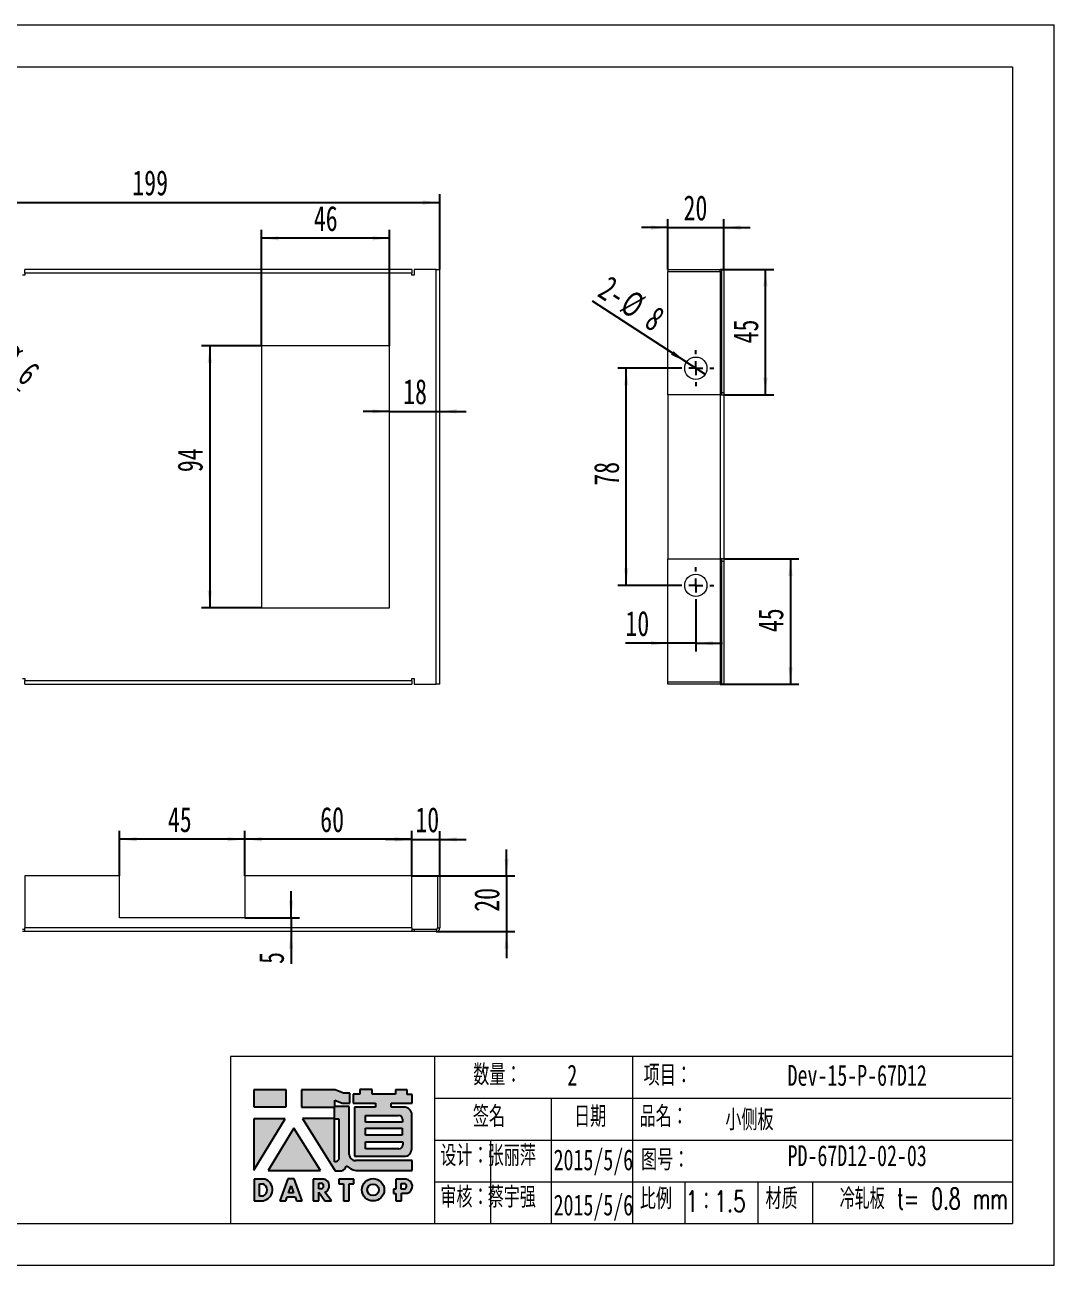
# Model space of a CAD drawing. Header units: millimetres. Extents: x 0 to 420, y 0 to 297.
# Drawn here: x 173.6 to 420.1, y 0.2 to 297.2 of the extents above; entities that cross this region are included whole.
import ezdxf

# ---------------------------------------------------------------- set-up
doc = ezdxf.new("R2010")
doc.units = ezdxf.units.MM
for name, color, linetype in [('10', 7, 'Continuous'), ('5', 7, 'Continuous'), ('9', 7, 'Continuous')]:
    doc.layers.add(name, color=color, linetype=linetype)
doc.layers.add('A-TITLEBLOCK', color=7, linetype='Continuous', lineweight=15)
doc.styles.add('SLDTEXTSTYLE0', font='TXT', dxfattribs={"width": 0.7, "bigfont": 'bigfont'})
doc.styles.add('SLDTEXTSTYLE1', font='TXT', dxfattribs={"width": 0.7})
doc.styles.add('SLDTEXTSTYLE2', font='TXT', dxfattribs={"width": 0.6538461538461539, "bigfont": 'bigfont'})
doc.dimstyles.new('SLDDIMSTYLE0', dxfattribs={"dimtxt": 6, "dimasz": 4.08, "dimexe": 0, "dimexo": 0.0625, "dimgap": 1.5, "dimtad": 2, "dimlfac": 1.5, "dimrnd": 1e-09, "dimzin": 12, "dimdsep": 46, "dimtxsty": 'SLDTEXTSTYLE1', "dimsah": 1, "dimcen": 0.09, "dimadec": 0, "dimazin": 3, "dimtfac": 1, "dimtmove": 0, "dimatfit": 0, "dimfxl": 0, "dimfrac": 2, "dimtolj": 1, "dimtzin": 12, "dimarcsym": 0})
doc.dimstyles.new('SLDDIMSTYLE1', dxfattribs={"dimtxt": 6, "dimasz": 4.08, "dimexe": 0, "dimexo": 0.0625, "dimgap": 1.5, "dimtad": 2, "dimlfac": 1.5, "dimrnd": 1e-09, "dimzin": 12, "dimdsep": 46, "dimtxsty": 'SLDTEXTSTYLE1', "dimsah": 1, "dimcen": 0.09, "dimadec": 0, "dimazin": 3, "dimtfac": 1, "dimtofl": 0, "dimtmove": 0, "dimatfit": 3, "dimfxl": 0, "dimfrac": 2, "dimtolj": 1, "dimtzin": 12, "dimarcsym": 0})
doc.dimstyles.new('SLDDIMSTYLE2', dxfattribs={"dimtxt": 6, "dimasz": 4.08, "dimexe": 0, "dimexo": 0.0625, "dimgap": 1.5, "dimtad": 2, "dimlfac": 1.5, "dimrnd": 1e-09, "dimzin": 12, "dimdsep": 46, "dimtxsty": 'SLDTEXTSTYLE1', "dimblk1": 'NONE', "dimsah": 1, "dimcen": 0, "dimadec": 0, "dimazin": 3, "dimtfac": 1, "dimtmove": 0, "dimatfit": 3, "dimldrblk": 'NONE', "dimfxl": 0, "dimfrac": 2, "dimtolj": 1, "dimtzin": 12, "dimarcsym": 0})

# ---------------------------------------------------------------- blocks, each defined once
blk = doc.blocks.new('块1')
at = {"layer": '5'}
for color, points in [(12, [(7.729822768506202, 22.48677738498255), (7.729822768506202, 26.56118224098179), (-0.0686108220727677, 26.56118224098179), (-0.0686108220727677, 22.48677738498255)]), (12, [(-0.04771970653583146, 7.347302008803423), (7.478762869193744, 19.63603448538186), (-0.04771970653583146, 19.63603448538186)]), (12, [(15.94076426689367, 7.265444282803157), (9.565125609747485, 17.40596668841406), (3.412508775829825, 7.265444282803157)]), (8, [(23.89569797004904, 4.063712587108565), (23.89569797004904, 5.190604751141469), (20.33522878362937, 5.190604751141469), (20.33522878362937, 4.061015724040494), (21.44612302452459, 4.061015724040494), (21.44612302452459, -0.00950247634592081), (22.77619072523319, -0.00950247634592081), (22.77619072523319, 4.063712587108565)])]:
    blk.add_hatch(color=color, dxfattribs=at).paths.add_polyline_path(points, flags=0)
h = blk.add_hatch(color=12, dxfattribs=at)
edge = h.paths.add_edge_path(flags=0)
edge.add_line((19.38394999689552, 22.56062384129394), (19.38394999689552, 24.08498602951054))
edge.add_line((19.38394999689552, 24.08498602951054), (21.10508472331591, 23.34144501836078))
edge.add_line((21.10508472331591, 23.34144501836078), (22.96586006538915, 23.34144501836078))
edge.add_line((22.96586006538915, 23.34144501836078), (22.96586006538915, 25.80423623399326))
edge.add_line((22.96586006538915, 25.80423623399326), (21.4307295709883, 25.80423623399326))
edge.add_line((21.4307295709883, 25.80423623399326), (19.43049686857645, 26.59417915377503))
edge.add_line((19.43049686857645, 26.59417915377503), (11.41472237249602, 26.59417915377503))
edge.add_line((11.41472237249602, 26.59417915377503), (11.41472237249602, 22.42903278757316))
edge.add_line((11.41472237249602, 22.42903278757316), (19.2138889846426, 22.42903278757316))
edge.add_line((19.2138889846426, 22.42903278757316), (19.2138889846426, 22.34479547652957))
edge.add_line((19.2138889846426, 22.34479547652957), (19.2138889846426, 19.68267435251857))
edge.add_line((19.2138889846426, 19.68267435251857), (11.65093858437205, 19.68267435251857))
edge.add_line((11.65093858437205, 19.68267435251857), (19.42994710250157, 7.163677361805625))
edge.add_line((19.42994710250157, 7.163677361805624), (20.97034992517888, 7.163677361805624))
edge.add_arc((20.63045323465091, 8.63814758323432), 1.513139846184647, 282.9811251691751, 345.4172256101924)
edge.add_line((22.09484714418974, 8.257171636726847), (22.09484714418969, 8.314841293412767))
edge.add_line((22.09484714418969, 8.314841293412767), (22.23069755353374, 8.314841293412767))
edge.add_arc((25.13725331194361, 11.40306678213124), 4.240896490827906, 226.7357971412295, 259.3209385163939)
edge.add_line((24.35138333869703, 7.235620150071528), (37.86873904313498, 7.235620150071481))
edge.add_line((37.86873904313498, 7.235620150071481), (37.86873904313498, 9.609890801538295))
edge.add_line((37.86873904313498, 9.609890801538295), (24.29381412204463, 9.609890801538434))
edge.add_arc((24.29381412202575, 11.08848079781988), 1.47858999628138, 180.0000000007004, 270.0000000007314, ccw=False)
edge.add_line((22.81522412574437, 11.08848079780181), (22.81522412574444, 22.56062384129394))
edge.add_line((22.81522412574444, 22.56062384129394), (19.38394999689552, 22.56062384129394))
edge = h.paths.add_edge_path(flags=0)
edge.add_line((19.70922720214697, 9.322119648508084), (19.28902369907465, 9.322119648508084))
edge.add_line((19.28902369907465, 9.322119648508084), (19.29250555177082, 19.62945096670751))
edge.add_line((19.29250555177082, 19.62945096670751), (20.28355076055022, 19.62929232771332))
edge.add_line((20.28355076055022, 19.62929232771332), (20.28355076055022, 9.912800711723456))
edge.add_arc((18.34910674726315, 11.21912485719966), 2.334214303271304, 305.6398792732127, 325.968963113898, ccw=False)
h = blk.add_hatch(color=12, dxfattribs=at)
edge = h.paths.add_edge_path(flags=0)
edge.add_line((37.84546560721152, 23.34271413038237), (37.84546560721152, 25.45943435906698))
edge.add_line((37.84546560721152, 25.45943435906698), (36.64276041010927, 25.45943435906698))
edge.add_line((36.64276041010927, 25.45943435906698), (36.64276041010927, 26.60353885500371))
edge.add_line((36.64276041010927, 26.60353885500371), (33.8937461392912, 26.60353885500371))
edge.add_line((33.8937461392912, 26.60353885500371), (33.8937461392912, 25.51662371996509))
edge.add_line((33.8937461392912, 25.51662371996509), (28.28136622739996, 25.51662371996509))
edge.add_line((28.28136622739996, 25.51662371996509), (28.28136622739996, 26.66072821589707))
edge.add_line((28.28136622739996, 26.66072821589707), (25.34194959501901, 26.66072821589707))
edge.add_line((25.34194959501901, 26.66072821589707), (25.34194959501901, 25.49544541295903))
edge.add_line((25.34194959501901, 25.49544541295903), (23.71775697571455, 25.49544541295903))
edge.add_line((23.71775697571455, 25.49544541295903), (23.71775697571455, 23.38626053695338))
edge.add_line((23.71775697571455, 23.38626053695338), (29.07761094507538, 23.38626053695338))
edge.add_line((29.07761094507538, 23.38626053695338), (29.07761094507538, 22.45338387466311))
edge.add_line((29.07761094507538, 22.45338387466311), (24.08316824545665, 22.45338387466311))
edge.add_line((24.08316824545665, 22.45338387466311), (24.08316824545665, 10.64255139727371))
edge.add_line((24.08316824545665, 10.64255139727371), (35.93986917121389, 10.64255139727371))
edge.add_arc((35.9398691712322, 12.49078889258355), 1.848237495309883, 269.9999999994329, 359.9999999994308)
edge.add_line((37.78810666654208, 12.49078889256516), (37.78810666654213, 20.57912958272879))
edge.add_arc((35.93986917122304, 20.57912958271967), 1.848237495319111, 2.828264897405108e-10, 90.00000000028393)
edge.add_line((35.93986917121389, 22.42736707803878), (32.80557556806829, 22.4273670780388))
edge.add_line((32.80557556806829, 22.4273670780388), (32.80557556806829, 23.34271413038237))
edge.add_line((32.80557556806829, 23.34271413038237), (37.84546560721152, 23.34271413038237))
h.paths.add_polyline_path([(26.73505715369024, 15.67680154619349), (26.73505715369024, 17.39303760959296), (35.49723089837269, 17.39303760959296), (35.49723089837269, 15.67680154619349)], flags=0)
edge = h.paths.add_edge_path(flags=0)
edge.add_line((26.6776982131613, 20.42510489063192), (34.63047109115646, 20.42510489063192))
edge.add_arc((34.63047109112455, 19.50098614301564), 0.9241187476163281, -1.9737740331038367e-09, 89.99999999802071, ccw=False)
edge.add_line((35.55458983874093, 19.50098614298382), (35.55458983874093, 18.8232475490373))
edge.add_line((35.55458983874093, 18.8232475490373), (26.6776982131613, 18.8232475490373))
edge.add_line((26.6776982131613, 18.8232475490373), (26.6776982131613, 20.42510489063192))
edge = h.paths.add_edge_path(flags=0)
edge.add_line((26.73505715369024, 12.47316618245331), (26.73505715369024, 14.1322128849729))
edge.add_line((26.73505715369024, 14.1322128849729), (35.61176552395117, 14.1322128849729))
edge.add_line((35.61176552395117, 14.1322128849729), (35.61176552395117, 13.39728493009842))
edge.add_arc((34.68764677632923, 13.39728493007518), 0.9241187476219043, -89.99999999855493, 1.440412233932875e-09, ccw=False)
edge.add_line((34.68764677635255, 12.47316618245327), (26.73505715369024, 12.47316618245331))
h = blk.add_hatch(color=8, dxfattribs=at)
edge = h.paths.add_edge_path(flags=0)
edge.add_arc((1.781535706601056, 2.636675427794564), 2.661051678329958, 278.6604405932824, 432.3203452583787)
edge.add_line((2.589683156164924, 5.172043987689964), (0.007623424674751966, 5.172043987689964))
edge.add_line((0.007623424674751966, 5.172043987689964), (0.007623424674751966, 0.005964826539925916))
edge.add_line((0.007623424674751966, 0.005964826539925708), (2.182232309018872, 0.005964826539925708))
edge = h.paths.add_edge_path(flags=0)
edge.add_line((1.317716286528437, 4.040709931564966), (2.120864402698097, 4.040709931564966))
edge.add_arc((1.576839423670817, 2.56861929511785), 1.56939925440307, -65.78573481728489, 69.71773257233048, ccw=False)
edge.add_line((2.220528709441949, 1.137298882664941), (1.317716286528437, 1.137298882664941))
edge.add_line((1.317716286528437, 1.137298882664941), (1.317716286528437, 4.040709931564966))
h = blk.add_hatch(color=8, dxfattribs=at)
h.paths.add_polyline_path([(11.57378806062193, -0.01077158836922283), (9.584550682216365, 5.214559240722975), (8.110994002706763, 5.214559240722975), (6.215949900704898, 0.0004124614018299262), (7.611806290380329, 0.0004124614018299262), (7.940199968915097, 0.92448465897523), (9.83121245213925, 0.92448465897523), (10.1667530913423, -0.01077158836922283)], flags=0)
h.paths.add_polyline_path([(8.29828102265634, 1.920499644777673), (8.873336470949123, 3.558923276789683), (9.469832801328627, 1.920499644777673)], flags=0)
h = blk.add_hatch(color=8, dxfattribs=at)
edge = h.paths.add_edge_path(flags=0)
edge.add_arc((16.38131025106338, 3.598662347246316), 1.653253247824954, 290.6073250211866, 437.2124199352527)
edge.add_line((16.74723654785621, 5.210910543635211), (14.20771793933923, 5.210910543635211))
edge.add_line((14.20771793933923, 5.210910543635211), (14.20771793933923, -0.00244304066947798))
edge.add_line((14.20771793933923, -0.002443040669477738), (15.54969724115218, -0.002443040669477738))
edge.add_line((15.54969724115218, -0.002443040669477738), (15.54969724115218, 2.064305901793009))
edge.add_line((15.54969724115218, 2.064305901793009), (16.92906064484401, -0.0210831236344915))
edge.add_line((16.92906064484401, -0.0210831236344914), (18.55068768830365, -0.0210831236344914))
edge.add_line((18.55068768830365, -0.0210831236344914), (16.96319144109021, 2.051193258011665))
edge = h.paths.add_edge_path(flags=0)
edge.add_arc((15.97594930397256, 3.521484471871754), 0.7022768470381889, -77.47302943994771, 76.71957553051169, ccw=False)
edge.add_line((16.1282725600419, 2.835926016635198), (15.53741912940099, 2.835926016635194))
edge.add_line((15.53741912940099, 2.835926016635194), (15.53741912940099, 4.204980620062136))
edge.add_line((15.53741912940099, 4.204980620062136), (16.13727439592916, 4.204980620062136))
h = blk.add_hatch(color=8, dxfattribs=at)
edge = h.paths.add_edge_path(flags=0)
edge.add_arc((28.50786990324971, 2.622953153925888), 2.676636592785213, 0, 360)
edge = h.paths.add_edge_path(flags=0)
edge.add_arc((28.50786990324971, 2.622953153925888), 1.375082885538559, 0, 360)
h = blk.add_hatch(color=8, dxfattribs=at)
edge = h.paths.add_edge_path(flags=0)
edge.add_arc((36.1734741262733, 3.447335049427707), 1.757251622275269, 288.8958684179252, 445.2442177897109)
edge.add_line((36.31916571283577, 5.198536701321059), (36.24234735892284, 5.198536701321059))
edge.add_line((36.24234735892284, 5.198536701321059), (33.97841013464647, 5.198536701321059))
edge.add_line((33.97841013464647, 5.198536701321059), (33.97841013464647, 2.765490298920264))
edge.add_line((33.97841013464647, 2.765490298920264), (33.37769893006926, 2.765490298920264))
edge.add_line((33.37769893006926, 2.765490298920264), (33.37769893006926, 1.777883180287413))
edge.add_line((33.37769893006926, 1.777883180287413), (33.9686975984198, 1.777883180287413))
edge.add_line((33.9686975984198, 1.777883180287413), (33.9686975984198, 0.006678702039386142))
edge.add_line((33.9686975984198, 0.006678702039386244), (35.29033555050536, 0.006678702039386244))
edge.add_line((35.29033555050536, 0.006678702039386244), (35.29033555050536, 1.784783976974394))
edge.add_line((35.29033555050536, 1.784783976974394), (36.7425586502883, 1.784783976974394))
edge = h.paths.add_edge_path(flags=0)
edge.add_arc((35.81200594606526, 3.462404376208358), 0.7030637749232741, -79.01085638112971, 72.55127628001378, ccw=False)
edge.add_line((35.94602606755443, 2.772232456578624), (35.27072722273277, 2.772232456578613))
edge.add_line((35.27072722273277, 2.772232456578613), (35.27072722273277, 4.133117151306652))
edge.add_line((35.27072722273277, 4.133117151306652), (36.0228211374754, 4.133117151306652))
at = {"layer": '9'}
for p, q in [((7.729822768506202, 26.56118224098179), (-0.0686108220727677, 26.56118224098179)), ((-0.0686108220727677, 26.56118224098179), (-0.0686108220727677, 22.48677738498255)), ((7.729822768506202, 22.48677738498255), (7.729822768506202, 26.56118224098179)), ((19.43049686857645, 26.59417915377503), (11.41472237249602, 26.59417915377503)), ((11.41472237249602, 26.59417915377503), (11.41472237249602, 22.42903278757316)), ((19.38394999689552, 24.08498602951054), (21.10508472331591, 23.34144501836078)), ((19.38394999689552, 22.56062384129394), (19.38394999689552, 24.08498602951054)), ((21.4307295709883, 25.80423623399326), (19.43049686857645, 26.59417915377503)), ((22.96586006538915, 25.80423623399326), (21.4307295709883, 25.80423623399326)), ((22.96586006538915, 23.34144501836078), (22.96586006538915, 25.80423623399326)), ((25.34194959501901, 25.49544541295903), (23.71775697571455, 25.49544541295903)), ((23.71775697571455, 25.49544541295903), (23.71775697571455, 23.38626053695338)), ((28.28136622739996, 26.66072821589707), (25.34194959501901, 26.66072821589707)), ((25.34194959501901, 26.66072821589707), (25.34194959501901, 25.49544541295903)), ((28.28136622739996, 25.51662371996509), (28.28136622739996, 26.66072821589707)), ((33.8937461392912, 25.51662371996509), (28.28136622739996, 25.51662371996509)), ((36.64276041010927, 26.60353885500371), (33.8937461392912, 26.60353885500371)), ((33.8937461392912, 26.60353885500371), (33.8937461392912, 25.51662371996509)), ((36.64276041010927, 25.45943435906698), (36.64276041010927, 26.60353885500371)), ((37.84546560721152, 25.45943435906698), (36.64276041010927, 25.45943435906698)), ((37.84546560721152, 23.34271413038237), (37.84546560721152, 25.45943435906698)), ((-0.0686108220727677, 22.48677738498255), (7.729822768506202, 22.48677738498255)), ((11.41472237249602, 22.42903278757316), (19.2138889846426, 22.42903278757316)), ((19.2138889846426, 22.42903278757316), (19.2138889846426, 22.34479547652957)), ((19.2138889846426, 22.34479547652957), (19.2138889846426, 19.68267435251857)), ((22.81522412574444, 22.56062384129394), (19.38394999689552, 22.56062384129394)), ((21.10508472331591, 23.34144501836078), (22.96586006538915, 23.34144501836078)), ((22.81522412574444, 11.08848079780181), (22.81522412574444, 22.56062384129394)), ((23.71775697571455, 23.38626053695338), (29.07761094507538, 23.38626053695338)), ((29.07761094507538, 22.45338387466311), (24.08316824545665, 22.45338387466311)), ((24.08316824545665, 22.45338387466311), (24.08316824545665, 10.64255139727371)), ((29.07761094507538, 23.38626053695338), (29.07761094507538, 22.45338387466311)), ((32.80557556806829, 22.4273670780388), (32.80557556806829, 23.34271413038237)), ((32.80557556806829, 23.34271413038237), (37.84546560721152, 23.34271413038237)), ((35.93986917121389, 22.4273670780388), (32.80557556806829, 22.4273670780388)), ((7.478762869193744, 19.63603448538186), (-0.04771970653583146, 19.63603448538186)), ((-0.04771970653583146, 19.63603448538186), (-0.04771970653583146, 7.347302008803423)), ((-0.04771970653583146, 7.347302008803423), (7.478762869193744, 19.63603448538186)), ((19.2138889846426, 19.68267435251857), (11.65093858437205, 19.68267435251857)), ((11.65093858437205, 19.68267435251857), (19.42994710250157, 7.163677361805624)), ((19.28902369907465, 9.322119648508084), (19.29250555177082, 19.62945096670751)), ((19.29250555177082, 19.62945096670751), (20.28355076055022, 19.62929232771332)), ((20.28355076055022, 19.62929232771332), (20.28355076055022, 9.912800711723456)), ((26.6776982131613, 18.8232475490373), (26.6776982131613, 20.42510489063192)), ((26.6776982131613, 20.42510489063192), (34.63047109115646, 20.42510489063192)), ((35.55458983874093, 18.8232475490373), (26.6776982131613, 18.8232475490373)), ((35.55458983874093, 19.50098614298382), (35.55458983874093, 18.8232475490373)), ((37.78810666654213, 12.49078889256516), (37.78810666654213, 20.57912958272879)), ((9.565125609747485, 17.40596668841406), (3.412508775829825, 7.265444282803157)), ((15.94076426689367, 7.265444282803157), (9.565125609747485, 17.40596668841406)), ((26.73505715369024, 15.67680154619349), (26.73505715369024, 17.39303760959296)), ((26.73505715369024, 17.39303760959296), (35.49723089837269, 17.39303760959296)), ((35.49723089837269, 15.67680154619349), (26.73505715369024, 15.67680154619349)), ((35.49723089837269, 17.39303760959296), (35.49723089837269, 15.67680154619349)), ((26.73505715369024, 12.47316618245331), (26.73505715369024, 14.1322128849729)), ((26.73505715369024, 14.1322128849729), (35.61176552395117, 14.1322128849729)), ((34.68764677635255, 12.47316618245331), (26.73505715369024, 12.47316618245331)), ((35.61176552395117, 14.1322128849729), (35.61176552395117, 13.39728493009842)), ((19.70922720214697, 9.322119648508084), (19.28902369907465, 9.322119648508084)), ((24.08316824545665, 10.64255139727371), (35.93986917121389, 10.64255139727371)), ((37.86873904313498, 9.609890801538295), (24.29381412204463, 9.609890801538434)), ((37.86873904313498, 7.235620150071481), (37.86873904313498, 9.609890801538295)), ((3.412508775829825, 7.265444282803157), (15.94076426689367, 7.265444282803157)), ((19.42994710250157, 7.163677361805624), (20.97034992517888, 7.163677361805624)), ((22.09484714418969, 8.25717163672686), (22.09484714418969, 8.314841293412767)), ((22.09484714418969, 8.314841293412767), (22.23069755353374, 8.314841293412767)), ((24.35138333869702, 7.235620150071481), (37.86873904313498, 7.235620150071481)), ((2.589683156164924, 5.172043987689964), (0.007623424674751966, 5.172043987689964)), ((0.007623424674751966, 5.172043987689964), (0.007623424674751966, 0.005964826539925708)), ((1.317716286528437, 1.137298882664941), (1.317716286528437, 4.040709931564966)), ((1.317716286528437, 4.040709931564966), (2.120864402698097, 4.040709931564966)), ((8.110994002706763, 5.214559240722975), (6.215949900704898, 0.0004124614018299262)), ((9.584550682216365, 5.214559240722975), (8.110994002706763, 5.214559240722975)), ((8.29828102265634, 1.920499644777673), (8.873336470949123, 3.558923276789683)), ((8.873336470949123, 3.558923276789683), (9.469832801328627, 1.920499644777673)), ((11.57378806062193, -0.01077158836922283), (9.584550682216365, 5.214559240722975)), ((16.74723654785621, 5.210910543635211), (14.20771793933923, 5.210910543635211)), ((14.20771793933923, 5.210910543635211), (14.20771793933923, -0.002443040669477738)), ((15.53741912940099, 2.835926016635194), (15.53741912940099, 4.204980620062136)), ((15.53741912940099, 4.204980620062136), (16.13727439592916, 4.204980620062136)), ((23.89569797004904, 5.190604751141469), (20.33522878362937, 5.190604751141469)), ((20.33522878362937, 5.190604751141469), (20.33522878362937, 4.061015724040494)), ((20.33522878362937, 4.061015724040494), (21.44612302452459, 4.061015724040494)), ((21.44612302452459, 4.061015724040494), (21.44612302452459, -0.00950247634592081)), ((22.77619072523319, -0.00950247634592081), (22.77619072523319, 4.063712587108565)), ((22.77619072523319, 4.063712587108565), (23.89569797004904, 4.063712587108565)), ((23.89569797004904, 4.063712587108565), (23.89569797004904, 5.190604751141469)), ((36.24234735892284, 5.198536701321059), (33.97841013464647, 5.198536701321059)), ((33.97841013464647, 5.198536701321059), (33.97841013464647, 2.765490298920264)), ((35.27072722273277, 2.772232456578613), (35.27072722273277, 4.133117151306652)), ((35.27072722273277, 4.133117151306652), (36.0228211374754, 4.133117151306652)), ((36.31916571283577, 5.198536701321059), (36.24234735892284, 5.198536701321059)), ((0.007623424674751966, 0.005964826539925708), (2.182232309018872, 0.005964826539925708)), ((2.220528709441949, 1.137298882664941), (1.317716286528437, 1.137298882664941)), ((6.215949900704898, 0.0004124614018299262), (7.611806290380329, 0.0004124614018299262)), ((7.611806290380329, 0.0004124614018299262), (7.940199968915097, 0.92448465897523)), ((7.940199968915097, 0.92448465897523), (9.83121245213925, 0.92448465897523)), ((9.469832801328627, 1.920499644777673), (8.29828102265634, 1.920499644777673)), ((9.83121245213925, 0.92448465897523), (10.1667530913423, -0.01077158836922283)), ((16.1282725600419, 2.835926016635194), (15.53741912940099, 2.835926016635194)), ((15.54969724115218, -0.002443040669477738), (15.54969724115218, 2.064305901793009)), ((15.54969724115218, 2.064305901793009), (16.92906064484401, -0.0210831236344914)), ((18.55068768830365, -0.0210831236344914), (16.96319144109021, 2.051193258011665)), ((33.97841013464647, 2.765490298920264), (33.37769893006926, 2.765490298920264)), ((33.37769893006926, 2.765490298920264), (33.37769893006926, 1.777883180287413)), ((33.37769893006926, 1.777883180287413), (33.9686975984198, 1.777883180287413)), ((33.9686975984198, 1.777883180287413), (33.9686975984198, 0.006678702039386244)), ((33.9686975984198, 0.006678702039386244), (35.29033555050536, 0.006678702039386244)), ((35.94602606755443, 2.772232456578613), (35.27072722273277, 2.772232456578613)), ((35.29033555050536, 0.006678702039386244), (35.29033555050536, 1.784783976974394)), ((35.29033555050536, 1.784783976974394), (36.7425586502883, 1.784783976974394)), ((10.1667530913423, -0.01077158836922283), (11.57378806062193, -0.01077158836922283)), ((14.20771793933923, -0.002443040669477738), (15.54969724115218, -0.002443040669477738)), ((16.92906064484401, -0.0210831236344914), (18.55068768830365, -0.0210831236344914)), ((21.44612302452459, -0.00950247634592081), (22.77619072523319, -0.00950247634592081))]:
    blk.add_line(p, q, dxfattribs=at)
for radius in [2.676636592785211, 1.375082885538561]:
    blk.add_circle((28.50786990324971, 2.622953153925888), radius, dxfattribs=at)
for centre, radius, start, end in [((35.93986917122304, 20.57912958271967), 1.848237495319129, 2.828264897405108e-10, 90.00000000028393), ((34.63047109112455, 19.50098614301564), 0.924118747616383, 359.9999999980279, 89.99999999802154), ((34.68764677632923, 13.39728493007518), 0.9241187476219395, 270.0000000014467, 1.44122564053541e-09), ((35.9398691712322, 12.49078889258355), 1.848237495309931, 269.9999999994329, 359.9999999994308), ((18.34910674726315, 11.21912485719966), 2.334214303271307, 305.6398792732136, 325.9689631138988), ((24.29381412202575, 11.08848079781988), 1.47858999628145, 180.0000000007012, 270.0000000007323), ((20.63045323465091, 8.63814758323432), 1.513139846184699, 282.9811251691751, 345.4172256101924), ((25.13725331194361, 11.40306678213124), 4.240896490827954, 226.7357971412295, 259.3209385163939), ((1.576839423670817, 2.56861929511785), 1.569399254403071, 294.2142651827166, 69.71773257233134), ((1.781535706601056, 2.636675427794564), 2.661051678329964, 278.6604405932824, 72.32034525837781), ((15.97594930397256, 3.521484471871754), 0.7022768470381929, 282.5269705600539, 76.71957553051254), ((16.38131025106338, 3.598662347246316), 1.653253247824956, 290.6073250211866, 77.21241993525202), ((35.81200594606526, 3.462404376208358), 0.7030637749232848, 280.9891436188718, 72.55127628001459), ((36.1734741262733, 3.447335049427707), 1.757251622275277, 288.8958684179252, 85.24421778971008)]:
    blk.add_arc(centre, radius, start, end, dxfattribs=at)
blk = doc.blocks.new('_D_5')
at = {"layer": '10'}
for p, q in [((140.2991471999804, 238.6522330896008), (140.2991471999804, 256.6522330896008)), ((272.9658138666471, 238.6522330896008), (272.9658138666471, 256.6522330896008)), ((140.2991471999804, 254.6522330896008), (272.9658138666471, 254.6522330896008))]:
    blk.add_line(p, q, dxfattribs=at)
for points in [[(140.2991471999804, 254.6522330896008), (144.3791471999805, 254.1442330896008), (144.3791471999805, 255.1602330896008)], [(272.9658138666471, 254.6522330896008), (268.8858138666471, 255.1602330896008), (268.8858138666471, 254.1442330896008)]]:
    blk.add_solid(points, dxfattribs=at)
at = {"layer": '10', "insert": (199.3575810484819, 262.3866396446479), "char_height": 6, "attachment_point": 1, "style": 'SLDTEXTSTYLE1'}
blk.add_mtext('199', dxfattribs=at)
blk = doc.blocks.new('_D_6')
at = {"layer": '10'}
for q in [(145.4683528115843, 233.3113154144744), (172.4102629774536, 209.4588017802716)]:
    blk.add_line((148.4632749217099, 230.6598174313937), q, dxfattribs=at)
blk.add_solid([(148.4632749217099, 230.6598174313937), (151.1813552301866, 227.5749343806654), (151.8548357178892, 228.3356445966373)], dxfattribs=at)
at = {"layer": '10', "char_height": 6, "attachment_point": 1, "rotation": 318.48053160887, "style": 'SLDTEXTSTYLE1'}
for s, insert in [('2-', (165.5060228177719, 225.8158473918736)), ('%%c', (170.264554739672, 221.6363604125974)), ('6', (175.5293412886372, 216.9418908307261))]:
    blk.add_mtext(s, dxfattribs=dict(at, insert=insert))
blk = doc.blocks.new('_NONE')
blk = doc.blocks.new('_D_7')
at = {"layer": '10'}
for p, q in [((230.2991471999804, 220.3188997562674), (215.9195755896371, 220.3188997562674)), ((217.9195755896371, 220.3188997562674), (217.9195755896371, 157.6522330896007)), ((230.2991471999804, 157.6522330896007), (215.9195755896371, 157.6522330896007))]:
    blk.add_line(p, q, dxfattribs=at)
for points in [[(217.9195755896371, 220.3188997562674), (217.4115755896371, 216.2388997562674), (218.4275755896371, 216.2388997562674)], [(217.9195755896371, 157.6522330896007), (218.4275755896371, 161.7322330896008), (217.4115755896371, 161.7322330896008)]]:
    blk.add_solid(points, dxfattribs=at)
at = {"layer": '10', "insert": (210.18516903459, 190.0993631363546), "char_height": 6, "attachment_point": 1, "rotation": 90.00000000000041, "style": 'SLDTEXTSTYLE1'}
blk.add_mtext('94', dxfattribs=at)
blk = doc.blocks.new('_D_8')
at = {"layer": '10'}
for p, q in [((230.2991471999804, 220.3188997562674), (230.2991471999804, 248.1065973409844)), ((260.9658138666471, 220.3188997562674), (260.9658138666471, 248.1065973409844)), ((260.9658138666471, 246.1065973409844), (230.2991471999804, 246.1065973409844))]:
    blk.add_line(p, q, dxfattribs=at)
for points in [[(230.2991471999804, 246.1065973409844), (234.3791471999805, 245.5985973409844), (234.3791471999805, 246.6145973409844)], [(260.9658138666471, 246.1065973409844), (256.8858138666471, 246.6145973409844), (256.8858138666471, 245.5985973409844)]]:
    blk.add_solid(points, dxfattribs=at)
at = {"layer": '10', "insert": (242.8187204301639, 253.8410038960315), "char_height": 6, "attachment_point": 1, "style": 'SLDTEXTSTYLE1'}
blk.add_mtext('46', dxfattribs=at)
blk = doc.blocks.new('_D_9')
at = {"layer": '10'}
for p, q in [((260.9658138666471, 204.6485196378812), (254.615813866647, 204.6485196378812)), ((260.9658138666471, 204.6485196378812), (272.9658138666471, 204.6485196378812)), ((272.9658138666471, 204.6485196378812), (279.3158138666471, 204.6485196378812))]:
    blk.add_line(p, q, dxfattribs=at)
for points in [[(260.9658138666471, 204.6485196378812), (256.8858138666471, 205.1565196378812), (256.8858138666471, 204.1405196378812)], [(272.9658138666471, 204.6485196378812), (277.0458138666471, 204.1405196378812), (277.0458138666471, 205.1565196378812)]]:
    blk.add_solid(points, dxfattribs=at)
at = {"layer": '10', "insert": (264.2004414305806, 212.3829261929284), "char_height": 6, "attachment_point": 1, "style": 'SLDTEXTSTYLE1'}
blk.add_mtext('18', dxfattribs=at)
blk = doc.blocks.new('_D_10')
at = {"layer": '10'}
for p, q in [((340.0833734414385, 238.6522330896008), (352.9500401081054, 238.6522330896008)), ((350.9500401081054, 208.6522330896008), (350.9500401081054, 238.6522330896008)), ((340.9500401081053, 208.6522330896008), (352.9500401081054, 208.6522330896008))]:
    blk.add_line(p, q, dxfattribs=at)
for points in [[(350.9500401081054, 238.6522330896008), (350.4420401081054, 234.5722330896008), (351.4580401081054, 234.5722330896008)], [(350.9500401081054, 208.6522330896008), (351.4580401081054, 212.7322330896008), (350.4420401081054, 212.7322330896008)]]:
    blk.add_solid(points, dxfattribs=at)
at = {"layer": '10', "insert": (343.2156335530583, 220.9202207595519), "char_height": 6, "attachment_point": 1, "rotation": 90, "style": 'SLDTEXTSTYLE1'}
blk.add_mtext('45', dxfattribs=at)
blk = doc.blocks.new('_D_11')
at = {"layer": '10'}
for p, q in [((340.9500401081053, 169.3188997562674), (358.9500401081054, 169.3188997562674)), ((356.9500401081054, 169.3188997562674), (356.9500401081054, 139.3188997562674)), ((340.0833734414385, 139.3188997562674), (358.9500401081054, 139.3188997562674))]:
    blk.add_line(p, q, dxfattribs=at)
for points in [[(356.9500401081054, 169.3188997562674), (356.4420401081054, 165.2388997562674), (357.4580401081054, 165.2388997562674)], [(356.9500401081054, 139.3188997562674), (357.4580401081054, 143.3988997562674), (356.4420401081054, 143.3988997562674)]]:
    blk.add_solid(points, dxfattribs=at)
at = {"layer": '10', "insert": (349.2156335530584, 151.7828593920114), "char_height": 6, "attachment_point": 1, "rotation": 90.00000000000041, "style": 'SLDTEXTSTYLE1'}
blk.add_mtext('45', dxfattribs=at)
blk = doc.blocks.new('_D_12')
at = {"layer": '10'}
for p, q in [((329.9500401081049, 214.9855664229341), (315.6167067747714, 214.9855664229341)), ((317.6167067747714, 162.9855664229341), (317.6167067747714, 214.9855664229341)), ((329.9500401081049, 162.9855664229341), (315.6167067747714, 162.9855664229341))]:
    blk.add_line(p, q, dxfattribs=at)
for points in [[(317.6167067747714, 214.9855664229341), (317.1087067747715, 210.9055664229341), (318.1247067747714, 210.9055664229341)], [(317.6167067747714, 162.9855664229341), (318.1247067747714, 167.0655664229341), (317.1087067747715, 167.0655664229341)]]:
    blk.add_solid(points, dxfattribs=at)
at = {"layer": '10', "insert": (309.8823002197244, 186.8399941152317), "char_height": 6, "attachment_point": 1, "rotation": 90, "style": 'SLDTEXTSTYLE1'}
blk.add_mtext('78', dxfattribs=at)
blk = doc.blocks.new('_D_13')
at = {"layer": '10'}
for q in [(309.5410020588473, 231.0265882465507), (336.5209372534218, 213.5349047468662)]:
    blk.add_line((332.0458096294546, 216.4362280990021), q, dxfattribs=at)
blk.add_solid([(332.0458096294546, 216.4362280990021), (328.8986880464105, 219.0819963695689), (328.3459859478286, 218.2294845572031)], dxfattribs=at)
at = {"layer": '10', "char_height": 6, "attachment_point": 1, "rotation": 327.0437741999391, "style": 'SLDTEXTSTYLE1'}
for s, insert in [('2-', (313.6986663438585, 237.4395508966251)), ('%%c', (319.0264804170376, 234.015206482972)), ('8', (324.9315868648475, 230.1570022502606))]:
    blk.add_mtext(s, dxfattribs=dict(at, insert=insert))
blk = doc.blocks.new('_D_14')
at = {"layer": '10'}
for p, q in [((327.6167067747715, 238.6522330896008), (327.6167067747715, 250.6522330895956)), ((340.9500401081053, 238.6522330896008), (340.9500401081053, 250.6522330895956)), ((327.6167067747715, 248.6522330895956), (321.2667067747715, 248.6522330895956)), ((327.6167067747715, 248.6522330895956), (340.9500401081053, 248.6522330895956)), ((340.9500401081053, 248.6522330895956), (347.3000401081053, 248.6522330895956))]:
    blk.add_line(p, q, dxfattribs=at)
for points in [[(327.6167067747715, 248.6522330895956), (323.5367067747715, 249.1602330895956), (323.5367067747715, 248.1442330895956)], [(340.9500401081053, 248.6522330895956), (345.0300401081053, 248.1442330895956), (345.0300401081053, 249.1602330895956)]]:
    blk.add_solid(points, dxfattribs=at)
at = {"layer": '10', "insert": (331.3350311767339, 256.3866396446426), "char_height": 6, "attachment_point": 1, "style": 'SLDTEXTSTYLE1'}
blk.add_mtext('20', dxfattribs=at)
blk = doc.blocks.new('_D_15')
at = {"layer": '10'}
for p, q in [((334.2833734414382, 158.6522330896008), (334.2833734414382, 147.1348666154427)), ((327.6167067747715, 149.1348666154427), (317.4115347902123, 149.1348666154427)), ((334.2833734414382, 149.1348666154427), (327.6167067747715, 149.1348666154427)), ((334.2833734414382, 149.1348666154427), (340.6333734414382, 149.1348666154427))]:
    blk.add_line(p, q, dxfattribs=at)
for points in [[(327.6167067747715, 149.1348666154427), (323.5367067747715, 149.6428666154428), (323.5367067747715, 148.6268666154427)], [(334.2833734414382, 149.1348666154427), (338.3633734414382, 148.6268666154427), (338.3633734414382, 149.6428666154428)]]:
    blk.add_solid(points, dxfattribs=at)
at = {"layer": '10', "insert": (317.4115347902123, 156.8692731704899), "char_height": 6, "attachment_point": 1, "style": 'SLDTEXTSTYLE1'}
blk.add_mtext('10', dxfattribs=at)
blk = doc.blocks.new('SW_CENTERMARKSYMBOL_2')
at = {"layer": '10', "color": 0}
for p, q in [((0, 3.333333333333327), (0, 4.333333333333328)), ((-3.333333333333355, 0), (-4.333333333333355, 0)), ((0, 0), (-1.666666666666705, 0)), ((0, 0), (0, 1.66666666666665)), ((0, 0), (0, -1.666666666666677)), ((0, 0), (1.66666666666665, 0)), ((3.333333333333299, 0), (4.3333333333333, 0)), ((0, -3.333333333333327), (0, -4.333333333333328))]:
    blk.add_line(p, q, dxfattribs=at)
blk = doc.blocks.new('SW_CENTERMARKSYMBOL_3')
at = {"layer": '10', "color": 0}
for p, q in [((0, 3.333333333333327), (0, 4.333333333333328)), ((-3.333333333333355, 0), (-4.333333333333355, 0)), ((0, 0), (-1.666666666666705, 0)), ((0, 0), (0, 1.666666666666677)), ((0, 0), (0, -1.666666666666677)), ((0, 0), (1.66666666666665, 0)), ((3.333333333333299, 0), (4.3333333333333, 0)), ((0, -3.333333333333327), (0, -4.333333333333328))]:
    blk.add_line(p, q, dxfattribs=at)
blk = doc.blocks.new('_D_18')
at = {"layer": '10'}
for p, q in [((196.2991471999804, 93.42558441213971), (196.2991471999804, 104.2000526440217)), ((226.2991471999804, 93.42558441213971), (226.2991471999804, 104.2000526440217)), ((226.2991471999804, 102.2000526440217), (196.2991471999804, 102.2000526440217))]:
    blk.add_line(p, q, dxfattribs=at)
for points in [[(196.2991471999804, 102.2000526440217), (200.3791471999805, 101.6920526440217), (200.3791471999805, 102.7080526440216)], [(226.2991471999804, 102.2000526440217), (222.2191471999804, 102.7080526440216), (222.2191471999804, 101.6920526440217)]]:
    blk.add_solid(points, dxfattribs=at)
at = {"layer": '10', "insert": (207.8710313712626, 109.9344591990688), "char_height": 6, "attachment_point": 1, "style": 'SLDTEXTSTYLE1'}
blk.add_mtext('45', dxfattribs=at)
blk = doc.blocks.new('_D_19')
at = {"layer": '10'}
for p, q in [((226.2991471999804, 93.42558441213971), (226.2991471999804, 104.2000526440217)), ((266.2991471999804, 93.42558441213971), (266.2991471999804, 104.2000526440217)), ((266.2991471999804, 102.2000526440217), (226.2991471999804, 102.2000526440217))]:
    blk.add_line(p, q, dxfattribs=at)
for points in [[(226.2991471999804, 102.2000526440217), (230.3791471999805, 101.6920526440217), (230.3791471999805, 102.7080526440216)], [(266.2991471999804, 102.2000526440217), (262.2191471999805, 102.7080526440216), (262.2191471999805, 101.6920526440217)]]:
    blk.add_solid(points, dxfattribs=at)
at = {"layer": '10', "insert": (244.3527626765207, 109.9344591990688), "char_height": 6, "attachment_point": 1, "style": 'SLDTEXTSTYLE1'}
blk.add_mtext('60', dxfattribs=at)
blk = doc.blocks.new('_D_20')
at = {"layer": '10'}
for p, q in [((266.2991471999804, 93.42558441213971), (266.2991471999804, 104.1528666632072)), ((272.9658138666471, 93.42558441213971), (272.9658138666471, 104.1528666632072)), ((266.2991471999804, 102.1528666632072), (259.9491471999804, 102.1528666632072)), ((266.2991471999804, 102.1528666632072), (272.9658138666471, 102.1528666632072)), ((272.9658138666471, 102.1528666632072), (279.3158138666471, 102.1528666632072))]:
    blk.add_line(p, q, dxfattribs=at)
for points in [[(266.2991471999804, 102.1528666632072), (262.2191471999805, 102.6608666632072), (262.2191471999805, 101.6448666632072)], [(272.9658138666471, 102.1528666632072), (277.0458138666471, 101.6448666632072), (277.0458138666471, 102.6608666632072)]]:
    blk.add_solid(points, dxfattribs=at)
at = {"layer": '10', "insert": (267.1204465344805, 109.8872732182543), "char_height": 6, "attachment_point": 1, "style": 'SLDTEXTSTYLE1'}
blk.add_mtext('10', dxfattribs=at)
blk = doc.blocks.new('_D_21')
at = {"layer": '10'}
for p, q in [((237.3841851750439, 83.42558441213973), (237.3841851750439, 89.77558441213972)), ((226.2991471999804, 83.42558441213973), (239.3841851750439, 83.42558441213973)), ((237.3841851750439, 83.42558441213973), (237.3841851750439, 80.0922510788064)), ((237.3841851750439, 80.0922510788064), (237.3841851750439, 72.3543806799116))]:
    blk.add_line(p, q, dxfattribs=at)
for points in [[(237.3841851750439, 83.42558441213973), (237.8921851750439, 87.50558441213973), (236.8761851750439, 87.50558441213973)], [(237.3841851750439, 80.0922510788064), (236.8761851750439, 76.0122510788064), (237.8921851750439, 76.0122510788064)]]:
    blk.add_solid(points, dxfattribs=at)
at = {"layer": '10', "insert": (229.6497786199969, 72.3543806799116), "char_height": 6, "attachment_point": 1, "rotation": 90.00000000000041, "style": 'SLDTEXTSTYLE1'}
blk.add_mtext('5', dxfattribs=at)
blk = doc.blocks.new('_D_22')
at = {"layer": '10'}
for p, q in [((288.9658138666472, 93.42558441213971), (288.9658138666472, 99.77558441213971)), ((266.2991471999804, 93.42558441213971), (290.9658138666472, 93.42558441213971)), ((288.9658138666472, 93.42558441213971), (288.9658138666472, 80.0922510788064)), ((272.0991471999804, 80.0922510788064), (290.9658138666472, 80.0922510788064)), ((288.9658138666472, 80.0922510788064), (288.9658138666472, 73.7422510788064))]:
    blk.add_line(p, q, dxfattribs=at)
for points in [[(288.9658138666472, 93.42558441213971), (289.4738138666472, 97.50558441213971), (288.4578138666473, 97.50558441213971)], [(288.9658138666472, 80.0922510788064), (288.4578138666473, 76.0122510788064), (289.4738138666472, 76.0122510788064)]]:
    blk.add_solid(points, dxfattribs=at)
at = {"layer": '10', "insert": (281.2314073116002, 84.83464936674117), "char_height": 6, "attachment_point": 1, "rotation": 90.00000000000041, "style": 'SLDTEXTSTYLE1'}
blk.add_mtext('20', dxfattribs=at)

msp = doc.modelspace()

# ---------------------------------------------------------------- linework, layer by layer
at = {"color": 7, "linetype": 'Continuous', "lineweight": 15}
for p, q in [((173.6324807121277, 237.7855679647076), (173.6324807121277, 238.6522344009029)), ((266.2991489086469, 238.6522344009029), (173.6324807121277, 238.6522344009029)), ((173.6324807121277, 237.7855679647076), (173.6324807121277, 237.2522355373648)), ((266.2991489086469, 237.7855679647076), (173.6324807121277, 237.7855679647076)), ((266.2991489086469, 238.6522344009029), (266.2991489086469, 237.7855679647076)), ((266.2991489086469, 237.2522355373648), (266.2991489086469, 237.7855679647076)), ((266.8324813359896, 238.6522344009029), (266.8324813359896, 237.2522355373648)), ((272.0991477483431, 238.6522344009029), (266.8324813359896, 238.6522344009029)), ((272.0991477483431, 139.3188984449652), (272.0991477483431, 238.6522344009029)), ((272.0991477483431, 238.6522344009029), (272.9658141845385, 238.6522344009029)), ((272.9658141845385, 139.3188984449652), (272.9658141845385, 238.6522344009029)), ((327.616707072795, 238.6522344009029), (340.0833734390791, 238.6522344009029)), ((327.616707072795, 238.6522344009029), (327.616707072795, 238.1189019735602)), ((327.616707072795, 238.1189019735602), (340.0833734390791, 238.1189019735602)), ((327.616707072795, 208.6522332088101), (327.616707072795, 238.1189019735602)), ((340.0833734390791, 238.1189019735602), (340.0833734390791, 238.6522344009029)), ((340.4167067882449, 238.6522344009029), (340.0833734390791, 238.6522344009029)), ((340.0833734390791, 238.1189019735602), (340.0833734390791, 208.6522332088101)), ((340.4167067882449, 238.6522344009029), (340.4167067882449, 209.1855668779162)), ((340.4167067882449, 238.6522344009029), (340.9500401081051, 238.6522344009029)), ((340.9500401081051, 238.6522344009029), (340.9500401081051, 209.1855668779162)), ((173.6324807121277, 237.2522355373648), (173.0991482847849, 237.2522355373648)), ((266.8324813359896, 237.2522355373648), (266.2991489086469, 237.2522355373648)), ((260.9658147011121, 220.3188986833838), (230.2991479748408, 220.3188986833838)), ((230.2991479748408, 220.3188986833838), (230.2991479748408, 157.6522341624844)), ((260.9658147011121, 157.6522341624844), (260.9658147011121, 220.3188986833838)), ((340.0833734390791, 208.6522332088101), (327.616707072795, 208.6522332088101)), ((327.616707072795, 208.6522332088101), (327.616707072795, 169.3188996370581)), ((340.0833734390791, 208.6522332088101), (340.0833734390791, 169.3188996370581)), ((340.0833734390791, 208.6522332088101), (340.9500401081051, 208.6522332088101)), ((340.4167067882449, 209.1855668779162), (340.9500401081051, 209.1855668779162)), ((340.4167067882449, 209.1855668779162), (340.4167067882449, 208.6522332088101)), ((340.9500401081051, 209.1855668779162), (340.9500401081051, 208.6522332088101)), ((340.9500401081051, 208.6522332088101), (340.9500401081051, 169.3188996370581)), ((327.616707072795, 169.3188996370581), (340.0833734390791, 169.3188996370581)), ((327.616707072795, 139.852230872308), (327.616707072795, 169.3188996370581)), ((340.9500401081051, 169.3188996370581), (340.0833734390791, 169.3188996370581)), ((340.0833734390791, 169.3188996370581), (340.0833734390791, 139.852230872308)), ((340.4167067882449, 169.3188996370581), (340.4167067882449, 168.785565967952)), ((340.9500401081051, 169.3188996370581), (340.9500401081051, 168.785565967952)), ((340.4167067882449, 168.785565967952), (340.9500401081051, 168.785565967952)), ((340.4167067882449, 168.785565967952), (340.4167067882449, 139.3188984449652)), ((340.9500401081051, 168.785565967952), (340.9500401081051, 139.3188984449652)), ((230.2991479748408, 157.6522341624844), (260.9658147011121, 157.6522341624844)), ((173.0991482847849, 140.7188973085034), (173.6324807121277, 140.7188973085034)), ((173.6324807121277, 140.7188973085034), (173.6324807121277, 140.1855648811606)), ((173.6324807121277, 139.3188984449652), (173.6324807121277, 140.1855648811606)), ((173.6324807121277, 140.1855648811606), (266.2991489086469, 140.1855648811606)), ((266.2991489086469, 140.7188973085034), (266.8324813359896, 140.7188973085034)), ((266.2991489086469, 140.1855648811606), (266.2991489086469, 140.7188973085034)), ((266.2991489086469, 140.1855648811606), (266.2991489086469, 139.3188984449652)), ((266.8324813359896, 140.7188973085034), (266.8324813359896, 139.3188984449652)), ((327.616707072795, 139.3188984449652), (327.616707072795, 139.852230872308)), ((340.0833734390791, 139.852230872308), (327.616707072795, 139.852230872308)), ((340.0833734390791, 139.852230872308), (340.0833734390791, 139.3188984449652)), ((173.6324807121277, 139.3188984449652), (266.2991489086469, 139.3188984449652)), ((266.8324813359896, 139.3188984449652), (272.0991477483431, 139.3188984449652)), ((272.9658141845385, 139.3188984449652), (272.0991477483431, 139.3188984449652)), ((340.0833734390791, 139.3188984449652), (327.616707072795, 139.3188984449652)), ((340.0833734390791, 139.3188984449652), (340.4167067882449, 139.3188984449652)), ((340.4167067882449, 139.3188984449652), (340.9500401081051, 139.3188984449652)), ((196.2991473688602, 93.42558411411666), (173.6324807121277, 93.42558411411666)), ((173.6324807121277, 93.42558411411666), (173.6324807121277, 80.95891774783257)), ((196.2991473688602, 83.42558433763408), (196.2991473688602, 93.42558411411666)), ((226.2991473191897, 93.42558411411666), (226.2991473191897, 83.42558433763408)), ((266.2991489086469, 93.42558411411666), (226.2991473191897, 93.42558411411666)), ((266.2991489086469, 80.95891774783257), (266.2991489086469, 93.42558411411666)), ((272.4324817571958, 93.42558411411666), (272.4324817571958, 80.95891774783257)), ((272.9658141845385, 93.42558411411666), (272.4324817571958, 93.42558411411666)), ((272.9658141845385, 93.42558411411666), (272.9658141845385, 80.95891774783257)), ((226.2991473191897, 83.42558433763408), (196.2991473688602, 83.42558433763408)), ((173.6324807121277, 80.62558439866676), (173.0991482847849, 80.62558439866676)), ((266.2991489086469, 80.95891774783257), (173.6324807121277, 80.95891774783257)), ((173.6324807121277, 80.09225107880656), (173.6324807121277, 80.95891774783257)), ((266.2991489086469, 80.95891774783257), (266.2991489086469, 80.09225107880656)), ((266.8324813359896, 80.62558439866676), (266.2991489086469, 80.62558439866676)), ((266.8324813359896, 80.62558439866676), (266.8324813359896, 80.09225107880656)), ((272.0991477483431, 80.62558439866676), (266.8324813359896, 80.62558439866676)), ((272.0991477483431, 80.62558439866676), (272.0991477483431, 80.09225107880656)), ((272.4324817571958, 80.95891774783257), (272.9658141845385, 80.95891774783257)), ((173.6324807121277, 80.09225107880656), (173.0991482847849, 80.09225107880656)), ((266.2991489086469, 80.09225107880656), (173.6324807121277, 80.09225107880656)), ((266.8324813359896, 80.09225107880656), (266.2991489086469, 80.09225107880656)), ((272.0991477483431, 80.09225107880656), (266.8324813359896, 80.09225107880656))]:
    msp.add_line(p, q, dxfattribs=at)
for centre in [(334.2833734414384, 214.9855664229341), (334.2833734414384, 162.9855664229341)]:
    msp.add_circle(centre, 2.666666666666686, dxfattribs=at)
for centre, radius, start, end in [((340.0833734414385, 237.7855664229341), 0.8666666666667027, 67.38013505198545, 90), ((340.0833734414385, 237.7855664229341), 0.3333333333333712, 0, 90), ((340.0833734414385, 140.1855664229341), 0.3333333333333712, 270.0000000000008, 0), ((340.0833734414385, 140.1855664229341), 0.8666666666667027, 270.0000000000008, 292.6198649480153), ((272.0991471999804, 80.95891774547323), 0.3333333333333712, 270.0000000000008, 0), ((272.0991471999804, 80.95891774547323), 0.8666666666666742, 270.0000000000008, 0)]:
    msp.add_arc(centre, radius, start, end, dxfattribs=at)
at = {"layer": 'A-TITLEBLOCK', "linetype": 'Continuous'}
for p, q in [((0.07884356535324544, 297.2147801566395), (420.0788435653533, 297.2147801566395)), ((420.0788435653533, 0.2147801566394373), (420.0788435653533, 297.2147801566395)), ((25.06340977196131, 287.1752703760564), (410.0634097719614, 287.1752703760564)), ((410.0634097719614, 287.1752703760564), (410.0634097719615, 10.17527037605631)), ((25.06340977196131, 10.17527037605631), (410.0634097719615, 10.17527037605631)), ((0.07884356535330095, 0.214780156639463), (420.0788435653533, 0.2147801566394373))]:
    msp.add_line(p, q, dxfattribs=at)
at = {"layer": 'A-TITLEBLOCK'}
for p, q in [((410.0528060822431, 50.17527037605631), (222.8527385300249, 50.17527037605629)), ((222.8527385300249, 50.17527037605629), (222.8527385300249, 10.25638791969294)), ((271.7602373944738, 10.17527037605631), (271.7602373944738, 50.1752703760563)), ((319.0851905595983, 50.17527037605631), (319.0851905595983, 10.17527037605631)), ((271.7602373944738, 40.1752703760563), (409.7710712432667, 40.1752703760563)), ((299.6826703414528, 40.1752703760563), (299.6826703414528, 10.17527037605631)), ((271.7602373944738, 30.17527037605631), (410.0398858578161, 30.17527037605631)), ((285.1540798927205, 30.17527037605631), (285.1540798927204, 10.17527037605631)), ((271.7602373944738, 20.17527037605631), (410.0634097719614, 20.17527037605632)), ((331.7314574845681, 10.17527037605631), (331.7314574845681, 20.17527037605631)), ((349.1935095946738, 10.17527037605631), (349.1935095946738, 20.17527037605631)), ((362.2644575645825, 10.17527037605631), (362.2644575645825, 20.17527037605631))]:
    msp.add_line(p, q, dxfattribs=at)

# ---------------------------------------------------------------- block references
at = {"color": 7, "linetype": 'Continuous'}
msp.add_blockref('块1', (228.4993595422365, 15.63914446748675), dxfattribs=at)
at = {"layer": '10'}
for name, p in [('SW_CENTERMARKSYMBOL_3', (334.2833734414382, 214.9855664229341)), ('SW_CENTERMARKSYMBOL_2', (334.2833734414382, 162.9855664229341))]:
    msp.add_blockref(name, p, dxfattribs=at)

# ---------------------------------------------------------------- texts
at = {"layer": 'A-TITLEBLOCK', "char_height": 5, "attachment_point": 1}
for s, insert, style in [('\\M+19094\\M+197CA\\M+18146', (281.0094267019112, 48.30009553161197), 'SLDTEXTSTYLE0'), ('2', (303.5091443978695, 48.23617575854263), 'SLDTEXTSTYLE1'), ('项\\M+196DA\\M+18146', (321.7969634785719, 48.17757254971441), 'SLDTEXTSTYLE0'), ('Dev-15-P-67D12', (356.2498331785072, 48.17757266612975), 'SLDTEXTSTYLE1'), ('签\\M+196BC', (280.8922542464589, 38.31489987202549), 'SLDTEXTSTYLE0'), ('\\M+193FA\\M+18AFA', (305.1421560770414, 38.31489987202549), 'SLDTEXTSTYLE0'), ('\\M+19569\\M+196BC\\M+18146', (320.8240622111781, 38.31489987202558), 'SLDTEXTSTYLE0'), ('\\M+18FAC侧\\M+194C2', (341.338748768423, 37.51797623285471), 'SLDTEXTSTYLE0'), ('设计\\M+18146', (273.1074664811462, 28.93932295717106), 'SLDTEXTSTYLE0'), ('张丽\\M+1E4CA', (284.4494048253, 28.93932307358638), 'SLDTEXTSTYLE0'), ('2015/5/6', (300.2309460937724, 27.9393233753349), 'SLDTEXTSTYLE1'), ('图\\M+18D86\\M+18146', (321.165024448411, 27.93932325891958), 'SLDTEXTSTYLE0'), ('PD-67D12-02-03', (356.2498331785072, 28.93932307358637), 'SLDTEXTSTYLE1'), ('审\\M+18A6A\\M+18146', (273.1074664811461, 19.00552373053996), 'SLDTEXTSTYLE0'), ('\\M+1E4EF\\M+18946强', (284.4494048253, 19.00552384695528), 'SLDTEXTSTYLE0'), ('\\M+194E4\\M+197E1', (320.8909396574586, 18.62635693187385), 'SLDTEXTSTYLE0'), ('1\\M+181461.5', (331.863569109948, 18.00552414870381), 'SLDTEXTSTYLE0'), ('\\M+18DDE质', (350.9636854607982, 18.62635693187384), 'SLDTEXTSTYLE0'), ('\\M+197E2轧\\M+194C2 t= 0.8 mm', (368.7200211266108, 18.62635693187383), 'SLDTEXTSTYLE2'), ('2015/5/6', (300.2309460937725, 17.12635726808131), 'SLDTEXTSTYLE1')]:
    msp.add_mtext(s, dxfattribs=dict(at, insert=insert, style=style))

# ---------------------------------------------------------------- dimensions: what is measured, and where the dimension line sits
at = {"layer": '10'}
for base, p1, p2, dimstyle, picture, middle in [((272.9658138666471, 254.6522330896008), (140.2991471999804, 238.6522330896008), (272.9658138666471, 238.6522330896008), 'SLDDIMSTYLE1', '_D_5', (203.2992478490107, 254.6522330896008)), ((340.9500401081053, 248.6522330896008), (327.6167067747715, 238.6522330896008), (340.9500401081053, 238.6522330896008), 'SLDDIMSTYLE0', '_D_14', (333.9683646157382, 248.6522330896008)), ((230.2991471999804, 246.1065973409844), (260.9658138666471, 220.3188997562674), (230.2991471999804, 220.3188997562674), 'SLDDIMSTYLE1', '_D_8', (245.4478871319725, 246.1065973409844)), ((272.9658138666471, 204.6485196378812), (260.9658138666471, 220.3188997562674), (272.9658138666471, 238.6522330896008), 'SLDDIMSTYLE0', '_D_9', (266.8296081323891, 204.6485196378812)), ((327.6167067747715, 149.1348666154428), (334.2833734414382, 158.6522330896008), (327.6167067747715, 139.3188997562674), 'SLDDIMSTYLE0', '_D_15', (320.0448682292197, 149.1348666154428)), ((196.2991471999804, 102.2000526440216), (226.2991471999804, 93.42558441213971), (196.2991471999804, 93.42558441213971), 'SLDDIMSTYLE1', '_D_18', (210.50436481027, 102.2000526440216)), ((226.2991471999804, 102.2000526440216), (266.2991471999804, 93.42558441213971), (226.2991471999804, 93.42558441213971), 'SLDDIMSTYLE1', '_D_19', (246.9819293783292, 102.2000526440216)), ((272.9658138666471, 102.1528666632072), (266.2991471999804, 93.42558441213971), (272.9658138666471, 93.42558441213971), 'SLDDIMSTYLE0', '_D_20', (269.7537799734878, 102.1528666632072))]:
    dim = msp.add_linear_dim(base=base, p1=p1, p2=p2, dimstyle=dimstyle, dxfattribs=at)
    dim.commit()
    dim.dimension.update_dxf_attribs({"geometry": picture, "text_midpoint": middle, "dimtype": 160})
for base, p1, p2, dimstyle, picture, middle in [((350.9500401081054, 238.6522330896008), (340.9500401081053, 208.6522330896008), (340.0833734414385, 238.6522330896008), 'SLDDIMSTYLE1', '_D_10', (350.9500401081054, 223.5535541985592)), ((217.9195755896371, 157.6522330896007), (230.2991471999804, 220.3188997562674), (230.2991471999804, 157.6522330896007), 'SLDDIMSTYLE1', '_D_7', (217.9195755896371, 192.7285298381632)), ((317.6167067747715, 214.9855664229341), (329.9500401081049, 162.9855664229341), (329.9500401081049, 214.9855664229341), 'SLDDIMSTYLE1', '_D_12', (317.6167067747715, 189.4649940798414)), ((356.9500401081054, 139.3188997562674), (340.9500401081053, 169.3188997562674), (340.0833734414385, 139.3188997562674), 'SLDDIMSTYLE1', '_D_11', (356.9500401081054, 154.4161928310188)), ((288.9658138666472, 80.0922510788064), (266.2991471999804, 93.42558441213971), (272.0991471999804, 80.0922510788064), 'SLDDIMSTYLE0', '_D_22', (288.9658138666472, 87.4679828057486)), ((237.3841851750439, 80.0922510788064), (226.2991471999804, 83.42558441213973), (272.0991471999804, 80.0922510788064), 'SLDDIMSTYLE0', '_D_21', (237.3841851750439, 73.67104739941534))]:
    dim = msp.add_linear_dim(base=base, p1=p1, p2=p2, angle=90.0000000000002, dimstyle=dimstyle, dxfattribs=at)
    dim.commit()
    dim.dimension.update_dxf_attribs({"geometry": picture, "text_midpoint": middle, "dimtype": 160})
for p1, p2, picture, middle in [((336.5209372534219, 213.5349047468661), (332.0458096294546, 216.4362280990021), '_D_13', (315.8838333320992, 226.9144081539258)), ((145.4683528115843, 233.3113154144745), (148.4632749217099, 230.6598174313937), '_D_6', (166.6969230627396, 214.5170187113575))]:
    dim = msp.add_diameter_dim_2p(p1=p1, p2=p2, text='2-<>', dimstyle='SLDDIMSTYLE2', dxfattribs=at)
    dim.commit()
    dim.dimension.update_dxf_attribs({"geometry": picture, "text_midpoint": middle, "dimtype": 163})

doc.saveas('drawing.dxf')
